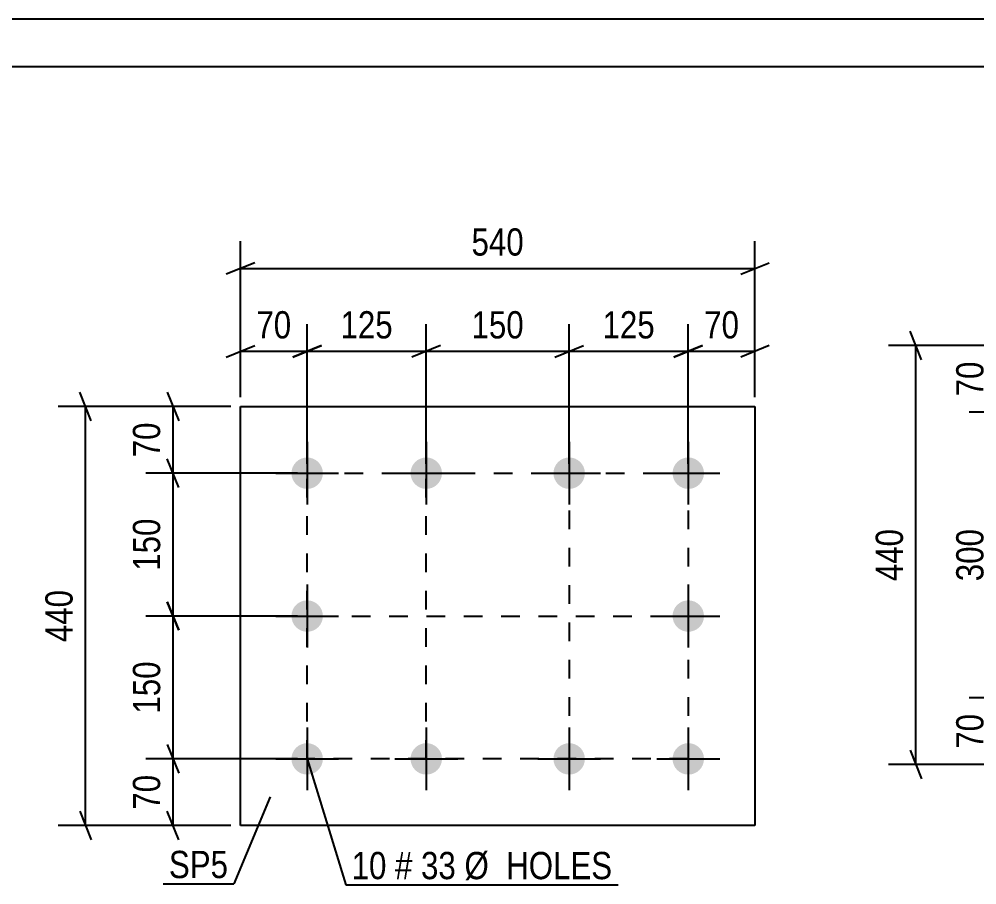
# Model space of a CAD drawing. Header units: millimetres. Extents: x 0 to 594, y 0 to 420.
# Drawn here: x 246.5 to 347, y 329.1 to 420 of the extents above; entities that cross this region are included whole.
import ezdxf

# ---------------------------------------------------------------- set-up
doc = ezdxf.new("R2010")
doc.units = ezdxf.units.MM
doc.linetypes.add('DXK_LINE_DOT2', pattern=[3.9198, 1.9599, -1.9599])
doc.styles.add('Arial Narrow', font='ARIALN.TTF', dxfattribs={"height": 0.2})

# ---------------------------------------------------------------- blocks, each defined once
blk = doc.blocks.new('Unknown-761544929-1135')
at = {"color": 5, "linetype": 'Continuous'}
for p, q in [((594, 420), (0, 420)), ((589, 415), (5, 415))]:
    blk.add_line(p, q, dxfattribs=at)
blk = doc.blocks.new('Part-761544929-9435 - 9434')
at = {"color": 2, "linetype": 'Continuous'}
for p, q in [((269.73, 335.32), (269.73, 379.32)), ((269.73, 379.32), (323.73, 379.32)), ((323.73, 379.32), (323.73, 335.32)), ((323.73, 335.32), (269.73, 335.32))]:
    blk.add_line(p, q, dxfattribs=at)
blk = doc.blocks.new('Bolt-761544929-9436 - 9434')
at = {"linetype": 'Continuous'}
for points in [[(276.73, 373.97, -1), (276.73, 370.67, -1)], [(289.23, 373.97, -1), (289.23, 370.67, -1)], [(304.23, 373.97, -1), (304.23, 370.67, -1)], [(316.73, 373.97, -1), (316.73, 370.67, -1)], [(276.73, 358.97, -1), (276.73, 355.67, -1)], [(316.73, 358.97, -1), (316.73, 355.67, -1)], [(276.73, 343.97, -1), (276.73, 340.67, -1)], [(289.23, 343.97, -1), (289.23, 340.67, -1)], [(304.23, 343.97, -1), (304.23, 340.67, -1)], [(316.73, 343.97, -1), (316.73, 340.67, -1)]]:
    blk.add_hatch(color=1, dxfattribs=at).paths.add_polyline_path(points)
at = {"color": 1, "linetype": 'Continuous'}
for p, q in [((276.73, 375.62), (276.73, 369.02)), ((289.23, 375.62), (289.23, 369.02)), ((304.23, 375.62), (304.23, 369.02)), ((316.73, 375.62), (316.73, 369.02)), ((273.43, 372.32), (280.03, 372.32)), ((285.93, 372.32), (292.53, 372.32)), ((300.93, 372.32), (307.53, 372.32)), ((313.43, 372.32), (320.03, 372.32)), ((276.73, 360.62), (276.73, 354.02)), ((316.73, 360.62), (316.73, 354.02)), ((273.43, 357.32), (280.03, 357.32)), ((313.43, 357.32), (320.03, 357.32)), ((276.73, 345.62), (276.73, 339.02)), ((289.23, 345.62), (289.23, 339.02)), ((304.23, 345.62), (304.23, 339.02)), ((316.73, 345.62), (316.73, 339.02)), ((273.43, 342.32), (280.03, 342.32)), ((285.93, 342.32), (292.53, 342.32)), ((300.93, 342.32), (307.53, 342.32)), ((313.43, 342.32), (320.03, 342.32))]:
    blk.add_line(p, q, dxfattribs=at)
blk = doc.blocks.new('Rectangle-761544929-16212 - 9434')
at = {"color": 1, "linetype": 'DXK_LINE_DOT2'}
blk.add_lwpolyline([(276.73, 372.32), (316.73, 372.32), (316.73, 342.32), (276.73, 342.32), (276.73, 372.32)], close=True, dxfattribs=at)
blk = doc.blocks.new('Line-761544929-19438 - 9434')
at = {"color": 1, "linetype": 'DXK_LINE_DOT2'}
blk.add_line((289.23, 342.32), (289.23, 372.32), dxfattribs=at)
blk = doc.blocks.new('Line-761544929-19445 - 9434')
at = {"color": 1, "linetype": 'DXK_LINE_DOT2'}
blk.add_line((277.49, 357.32), (317.74, 357.32), dxfattribs=at)
blk = doc.blocks.new('Line-761544929-19450 - 9434')
at = {"color": 1, "linetype": 'DXK_LINE_DOT2'}
blk.add_line((304.23, 372.32), (304.23, 343.12), dxfattribs=at)
blk = doc.blocks.new('StraightDimension-761544929-9834 - 9425')
at = {"color": 7, "linetype": 'Continuous'}
for p, q in [((348.46, 387.22), (349.66, 384.22)), ((353.71, 385.72), (346.21, 385.72)), ((349.06, 378.72), (349.06, 385.72)), ((349.66, 377.22), (348.46, 380.22)), ((361.21, 378.72), (346.21, 378.72))]:
    blk.add_line(p, q, dxfattribs=at)
at = {"color": 0}
blk.add_wipeout([(348.31, 384.65), (344.11, 384.65), (344.11, 379.79), (348.31, 379.79)], dxfattribs=at)
at = {"color": 3, "style": 'Arial Narrow'}
blk.add_text('70', height=2.863, rotation=90.0002, dxfattribs=at).set_placement((347.71, 380.39))
blk = doc.blocks.new('StraightDimension-761544929-9835 - 9425')
at = {"color": 7, "linetype": 'Continuous'}
for p, q in [((349.66, 377.22), (348.46, 380.22)), ((361.21, 378.72), (346.21, 378.72)), ((349.06, 348.72), (349.06, 378.72)), ((348.46, 350.22), (349.66, 347.22)), ((361.21, 348.72), (346.21, 348.72))]:
    blk.add_line(p, q, dxfattribs=at)
at = {"color": 0}
blk.add_wipeout([(348.31, 367.06), (344.11, 367.06), (344.11, 360.38), (348.31, 360.38)], dxfattribs=at)
at = {"color": 3, "style": 'Arial Narrow'}
blk.add_text('300', height=2.863, rotation=90.0002, dxfattribs=at).set_placement((347.71, 360.98))
blk = doc.blocks.new('StraightDimension-761544929-9836 - 9425')
at = {"color": 7, "linetype": 'Continuous'}
for p, q in [((348.46, 350.22), (349.66, 347.22)), ((361.21, 348.72), (346.21, 348.72)), ((349.06, 341.72), (349.06, 348.72)), ((349.66, 340.22), (348.46, 343.22)), ((353.71, 341.72), (346.21, 341.72))]:
    blk.add_line(p, q, dxfattribs=at)
at = {"color": 0}
blk.add_wipeout([(348.31, 347.65), (344.11, 347.65), (344.11, 342.79), (348.31, 342.79)], dxfattribs=at)
at = {"color": 3, "style": 'Arial Narrow'}
blk.add_text('70', height=2.863, rotation=90.0002, dxfattribs=at).set_placement((347.71, 343.39))
blk = doc.blocks.new('StraightDimension-761544929-9846 - 9425')
at = {"color": 7, "linetype": 'Continuous'}
for p, q in [((341.21, 384.22), (340.01, 387.22)), ((353.71, 385.72), (337.76, 385.72)), ((340.61, 341.72), (340.61, 385.72)), ((340.01, 343.22), (341.21, 340.22)), ((353.71, 341.72), (337.76, 341.72))]:
    blk.add_line(p, q, dxfattribs=at)
at = {"color": 0}
blk.add_wipeout([(339.86, 367.06), (335.66, 367.06), (335.66, 360.38), (339.86, 360.38)], dxfattribs=at)
at = {"color": 3, "style": 'Arial Narrow'}
blk.add_text('440', height=2.863, rotation=90.0002, dxfattribs=at).set_placement((339.26, 360.98))
blk = doc.blocks.new('StraightDimension-761544929-9866 - 9434')
at = {"color": 7, "linetype": 'Continuous'}
for p, q in [((262.05, 380.82), (263.25, 377.82)), ((268.73, 379.32), (259.8, 379.32)), ((262.65, 372.32), (262.65, 379.32)), ((263.25, 370.82), (262.05, 373.82)), ((275.73, 372.32), (259.8, 372.32))]:
    blk.add_line(p, q, dxfattribs=at)
at = {"color": 0}
blk.add_wipeout([(261.9, 378.25), (257.7, 378.25), (257.7, 373.39), (261.9, 373.39)], dxfattribs=at)
at = {"color": 3, "style": 'Arial Narrow'}
blk.add_text('70', height=2.863, rotation=90.0002, dxfattribs=at).set_placement((261.3, 373.99))
blk = doc.blocks.new('StraightDimension-761544929-9869 - 9434')
at = {"color": 7, "linetype": 'Continuous'}
for p, q in [((262.05, 343.82), (263.25, 340.82)), ((275.73, 342.32), (259.8, 342.32)), ((262.65, 335.32), (262.65, 342.32)), ((263.25, 333.82), (262.05, 336.82)), ((268.73, 335.32), (259.8, 335.32))]:
    blk.add_line(p, q, dxfattribs=at)
at = {"color": 0}
blk.add_wipeout([(261.9, 341.25), (257.7, 341.25), (257.7, 336.39), (261.9, 336.39)], dxfattribs=at)
at = {"color": 3, "style": 'Arial Narrow'}
blk.add_text('70', height=2.863, rotation=90.0002, dxfattribs=at).set_placement((261.3, 336.99))
blk = doc.blocks.new('StraightDimension-761544929-21453 - 9434')
at = {"color": 7, "linetype": 'Continuous'}
for p, q in [((263.25, 370.82), (262.05, 373.82)), ((275.73, 372.32), (259.8, 372.32)), ((262.65, 357.32), (262.65, 372.32)), ((262.05, 358.82), (263.25, 355.82)), ((275.73, 357.32), (259.8, 357.32))]:
    blk.add_line(p, q, dxfattribs=at)
at = {"color": 0}
blk.add_wipeout([(261.9, 368.16), (257.7, 368.16), (257.7, 361.48), (261.9, 361.48)], dxfattribs=at)
at = {"color": 3, "style": 'Arial Narrow'}
blk.add_text('150', height=2.863, rotation=90.0002, dxfattribs=at).set_placement((261.3, 362.08))
blk = doc.blocks.new('StraightDimension-761544929-9882 - 9434')
at = {"color": 7, "linetype": 'Continuous'}
for p, q in [((254.06, 377.82), (252.86, 380.82)), ((268.73, 379.32), (250.61, 379.32)), ((253.46, 335.32), (253.46, 379.32)), ((252.86, 336.82), (254.06, 333.82)), ((268.73, 335.32), (250.61, 335.32))]:
    blk.add_line(p, q, dxfattribs=at)
at = {"color": 0}
blk.add_wipeout([(252.71, 360.66), (248.51, 360.66), (248.51, 353.98), (252.71, 353.98)], dxfattribs=at)
at = {"color": 3, "style": 'Arial Narrow'}
blk.add_text('440', height=2.863, rotation=90.0002, dxfattribs=at).set_placement((252.11, 354.58))
blk = doc.blocks.new('StraightDimension-761544929-9886 - 9434')
at = {"color": 7, "linetype": 'Continuous'}
for p, q in [((316.73, 373.32), (316.73, 387.97)), ((323.73, 380.32), (323.73, 387.97)), ((315.23, 384.52), (318.23, 385.72)), ((316.73, 385.12), (323.73, 385.12)), ((325.23, 385.72), (322.23, 384.52))]:
    blk.add_line(p, q, dxfattribs=at)
at = {"color": 0}
blk.add_wipeout([(322.65, 385.87), (322.65, 390.07), (317.8, 390.07), (317.8, 385.87)], dxfattribs=at)
at = {"color": 3, "style": 'Arial Narrow'}
blk.add_text('70', height=2.863, dxfattribs=at).set_placement((318.4, 386.47))
blk = doc.blocks.new('StraightDimension-761544929-9890 - 9434')
at = {"color": 7, "linetype": 'Continuous'}
for p, q in [((269.73, 380.32), (269.73, 387.97)), ((276.73, 373.32), (276.73, 387.97)), ((268.23, 384.52), (271.23, 385.72)), ((269.73, 385.12), (276.73, 385.12)), ((278.23, 385.72), (275.23, 384.52))]:
    blk.add_line(p, q, dxfattribs=at)
at = {"color": 0}
blk.add_wipeout([(275.65, 385.87), (275.65, 390.07), (270.8, 390.07), (270.8, 385.87)], dxfattribs=at)
at = {"color": 3, "style": 'Arial Narrow'}
blk.add_text('70', height=2.863, dxfattribs=at).set_placement((271.4, 386.47))
blk = doc.blocks.new('StraightDimension-761544929-9906 - 9434')
at = {"color": 7, "linetype": 'Continuous'}
for p, q in [((269.73, 380.32), (269.73, 396.67)), ((323.73, 380.32), (323.73, 396.67)), ((271.23, 394.42), (268.23, 393.22)), ((322.23, 393.22), (325.23, 394.42)), ((269.73, 393.82), (323.73, 393.82))]:
    blk.add_line(p, q, dxfattribs=at)
at = {"color": 0}
blk.add_wipeout([(300.07, 394.57), (300.07, 398.77), (293.38, 398.77), (293.38, 394.57)], dxfattribs=at)
at = {"color": 3, "style": 'Arial Narrow'}
blk.add_text('540', height=2.863, dxfattribs=at).set_placement((293.98, 395.17))
blk = doc.blocks.new('StraightDimension-761544929-21451 - 9434')
at = {"color": 7, "linetype": 'Continuous'}
for p, q in [((263.25, 355.82), (262.05, 358.82)), ((275.73, 357.32), (259.8, 357.32)), ((262.65, 342.32), (262.65, 357.32)), ((262.05, 343.82), (263.25, 340.82)), ((275.73, 342.32), (259.8, 342.32))]:
    blk.add_line(p, q, dxfattribs=at)
at = {"color": 0}
blk.add_wipeout([(261.9, 353.16), (257.7, 353.16), (257.7, 346.48), (261.9, 346.48)], dxfattribs=at)
at = {"color": 3, "style": 'Arial Narrow'}
blk.add_text('150', height=2.863, rotation=90.0002, dxfattribs=at).set_placement((261.3, 347.08))
blk = doc.blocks.new('StraightDimension-761544929-21455 - 9434')
at = {"color": 7, "linetype": 'Continuous'}
for p, q in [((276.73, 373.32), (276.73, 387.97)), ((289.23, 373.32), (289.23, 387.97)), ((275.23, 384.52), (278.23, 385.72)), ((276.73, 385.12), (289.23, 385.12)), ((290.73, 385.72), (287.73, 384.52))]:
    blk.add_line(p, q, dxfattribs=at)
at = {"color": 0}
blk.add_wipeout([(286.32, 385.87), (286.32, 390.07), (279.63, 390.07), (279.63, 385.87)], dxfattribs=at)
at = {"color": 3, "style": 'Arial Narrow'}
blk.add_text('125', height=2.863, dxfattribs=at).set_placement((280.23, 386.47))
blk = doc.blocks.new('StraightDimension-761544929-21457 - 9434')
at = {"color": 7, "linetype": 'Continuous'}
for p, q in [((289.23, 373.32), (289.23, 387.97)), ((304.23, 373.32), (304.23, 387.97)), ((290.73, 385.72), (287.73, 384.52)), ((289.23, 385.12), (304.23, 385.12)), ((302.73, 384.52), (305.73, 385.72))]:
    blk.add_line(p, q, dxfattribs=at)
at = {"color": 0}
blk.add_wipeout([(300.07, 385.87), (300.07, 390.07), (293.38, 390.07), (293.38, 385.87)], dxfattribs=at)
at = {"color": 3, "style": 'Arial Narrow'}
blk.add_text('150', height=2.863, dxfattribs=at).set_placement((293.98, 386.47))
blk = doc.blocks.new('StraightDimension-761544929-21459 - 9434')
at = {"color": 7, "linetype": 'Continuous'}
for p, q in [((304.23, 373.32), (304.23, 387.97)), ((316.73, 373.32), (316.73, 387.97)), ((302.73, 384.52), (305.73, 385.72)), ((304.23, 385.12), (316.73, 385.12)), ((318.23, 385.72), (315.23, 384.52))]:
    blk.add_line(p, q, dxfattribs=at)
at = {"color": 0}
blk.add_wipeout([(313.82, 385.87), (313.82, 390.07), (307.13, 390.07), (307.13, 385.87)], dxfattribs=at)
at = {"color": 3, "style": 'Arial Narrow'}
blk.add_text('125', height=2.863, dxfattribs=at).set_placement((307.73, 386.47))
blk = doc.blocks.new('Mark-761544929-10137 - 9434')
at = {"color": 30, "linetype": 'Continuous'}
for p in [(272.83, 338.32), (261.62, 329.2)]:
    blk.add_line(p, (269.03, 329.2), dxfattribs=at)
at = {"color": 0}
blk.add_wipeout([(268.43, 329.8), (268.43, 332.8), (262.22, 332.8), (262.22, 329.8)], dxfattribs=at)
blk.add_wipeout([(268.43, 329.8), (268.43, 332.8), (262.22, 332.8), (262.22, 329.8)], dxfattribs=at)
at = {"color": 3, "style": 'Arial Narrow'}
blk.add_text('SP5', height=2.863, dxfattribs=at).set_placement((262.22, 329.8))
blk = doc.blocks.new('Mark-761544929-10140 - 9434')
at = {"color": 7, "linetype": 'Continuous'}
for p, q in [((276.73, 342.32), (280.8, 329.09)), ((280.8, 329.09), (309.36, 329.09))]:
    blk.add_line(p, q, dxfattribs=at)
at = {"color": 0}
for points in [[(285.05, 329.69), (285.05, 332.69), (281.4, 332.69), (281.4, 329.69)], [(287.78, 329.69), (287.78, 332.69), (285.95, 332.69), (285.95, 329.69)], [(292.34, 329.69), (292.34, 332.69), (288.68, 332.69), (288.68, 329.69)], [(308.76, 329.69), (308.76, 332.69), (293.24, 332.69), (293.24, 329.69)]]:
    blk.add_wipeout(points, dxfattribs=at)
for points in [[(285.05, 329.69), (285.05, 332.69), (281.4, 332.69), (281.4, 329.69)], [(287.78, 329.69), (287.78, 332.69), (285.95, 332.69), (285.95, 329.69)], [(292.34, 329.69), (292.34, 332.69), (288.68, 332.69), (288.68, 329.69)], [(308.76, 329.69), (308.76, 332.69), (293.24, 332.69), (293.24, 329.69)]]:
    blk.add_wipeout(points, dxfattribs=at)
at = {"color": 3, "style": 'Arial Narrow'}
for s, height, p in [('10', 2.863, (281.4, 329.69)), ('#', 2.86, (285.95, 329.69)), ('33', 2.863, (288.68, 329.69)), ('Ø  HOLES', 2.863, (293.24, 329.69))]:
    blk.add_text(s, height=height, dxfattribs=at).set_placement(p)

msp = doc.modelspace()

# ---------------------------------------------------------------- block references
for name in ['Unknown-761544929-1135', 'Part-761544929-9435 - 9434', 'Bolt-761544929-9436 - 9434', 'Rectangle-761544929-16212 - 9434', 'Line-761544929-19438 - 9434', 'Line-761544929-19450 - 9434', 'Line-761544929-19445 - 9434']:
    msp.add_blockref(name, (0, 0))

# ---------------------------------------------------------------- next in the draw order: block references
for name in ['StraightDimension-761544929-9886 - 9434', 'StraightDimension-761544929-9834 - 9425', 'StraightDimension-761544929-9866 - 9434', 'StraightDimension-761544929-9869 - 9434', 'Mark-761544929-10140 - 9434']:
    msp.add_blockref(name, (0, 0))

# ---------------------------------------------------------------- next in the draw order: block references
for name in ['StraightDimension-761544929-9835 - 9425', 'StraightDimension-761544929-21453 - 9434']:
    msp.add_blockref(name, (0, 0))

# ---------------------------------------------------------------- next in the draw order: block references
for name in ['StraightDimension-761544929-9882 - 9434', 'StraightDimension-761544929-9836 - 9425']:
    msp.add_blockref(name, (0, 0))

# ---------------------------------------------------------------- next in the draw order: block references
for name in ['StraightDimension-761544929-9890 - 9434', 'StraightDimension-761544929-9846 - 9425', 'StraightDimension-761544929-21451 - 9434', 'Mark-761544929-10137 - 9434']:
    msp.add_blockref(name, (0, 0))

# ---------------------------------------------------------------- next in the draw order: block references
msp.add_blockref('StraightDimension-761544929-9906 - 9434', (0, 0))

# ---------------------------------------------------------------- next in the draw order: block references
msp.add_blockref('StraightDimension-761544929-21455 - 9434', (0, 0))

# ---------------------------------------------------------------- next in the draw order: block references
msp.add_blockref('StraightDimension-761544929-21457 - 9434', (0, 0))

# ---------------------------------------------------------------- next in the draw order: block references
msp.add_blockref('StraightDimension-761544929-21459 - 9434', (0, 0))

doc.saveas('drawing.dxf')
